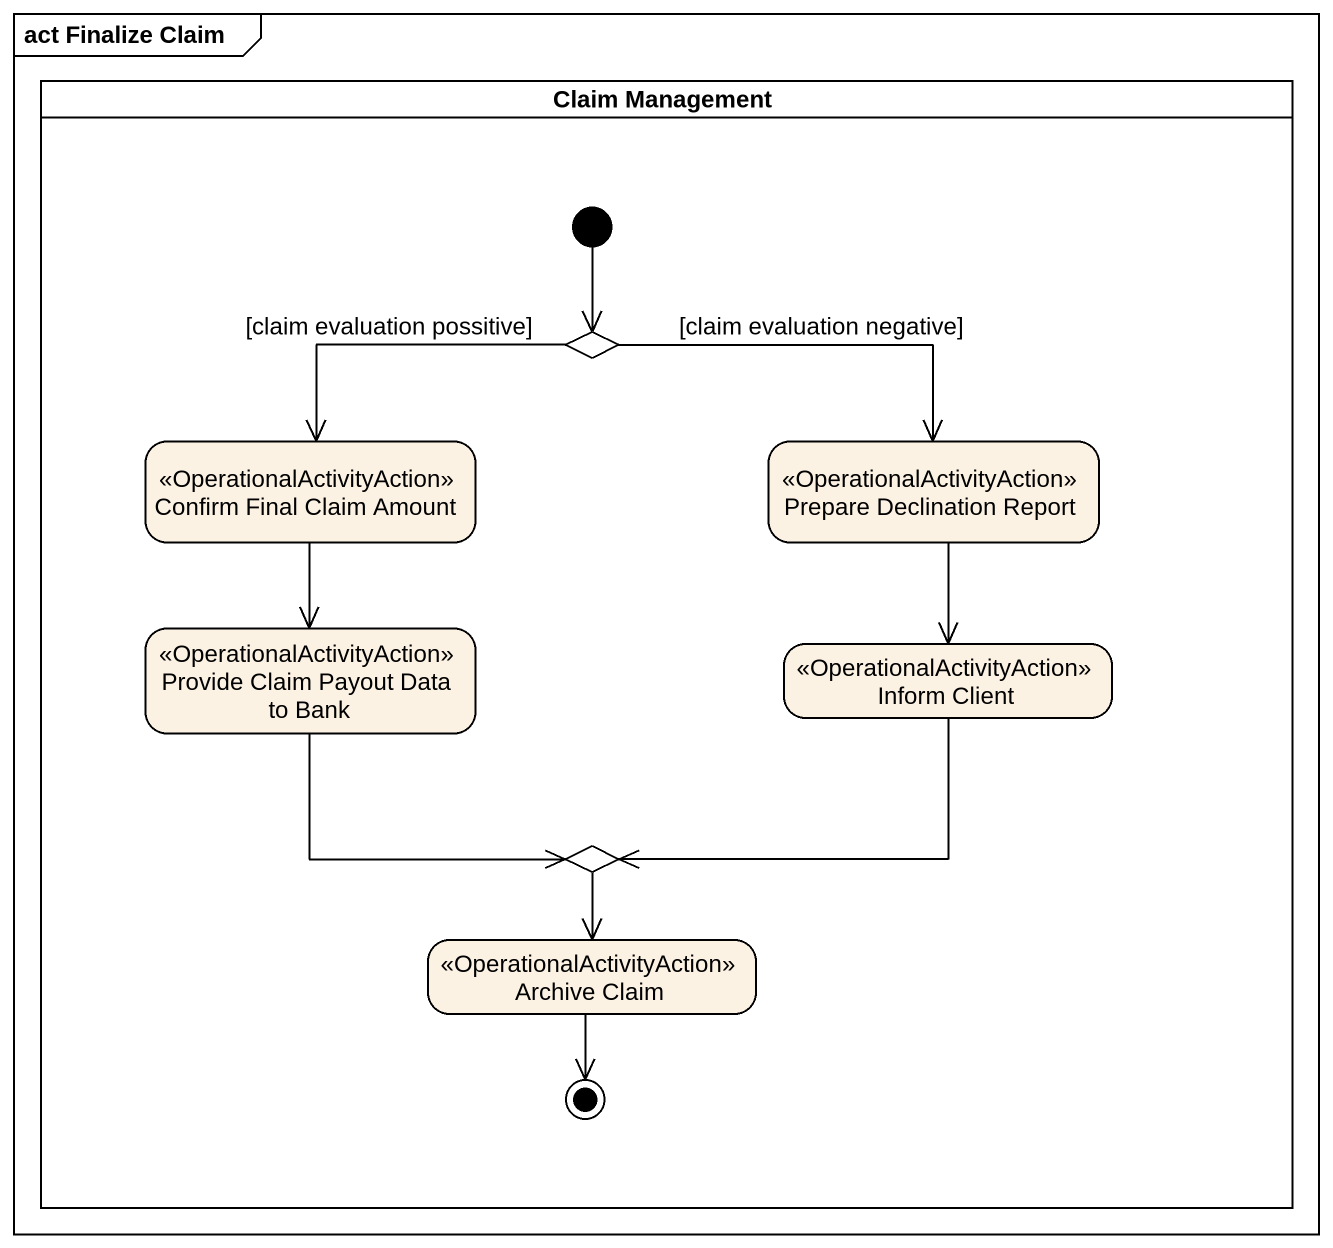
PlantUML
@startuml
mainframe act Finalize Claim
hide empty description
state "Claim Management" as Claim_Management <<partition>> {
  state choice1 <<choice>>
  state "Confirm Final Claim Amount" as Confirm_Final_Claim_Amount <<OperationalActivityAction>>
  state "Prepare Declination Report" as Prepare_Declination_Report <<OperationalActivityAction>>
  state "Provide Claim Payout Data to Bank" as Provide_Claim_Payout_Data <<OperationalActivityAction>>
  state "Inform Client" as Inform_Client <<OperationalActivityAction>>
  state choice2 <<choice>>
  state "Archive Claim" as Archive_Claim <<OperationalActivityAction>>
  [*] --> choice1
  Archive_Claim --> [*]
}
choice1 -left-> Confirm_Final_Claim_Amount : [claim evaluation possitive]
choice1 -right-> Prepare_Declination_Report : [claim evaluation negative]
Confirm_Final_Claim_Amount --> Provide_Claim_Payout_Data
Prepare_Declination_Report --> Inform_Client
Provide_Claim_Payout_Data --> choice2
Inform_Client -left-> choice2
choice2 --> Archive_Claim
@enduml
